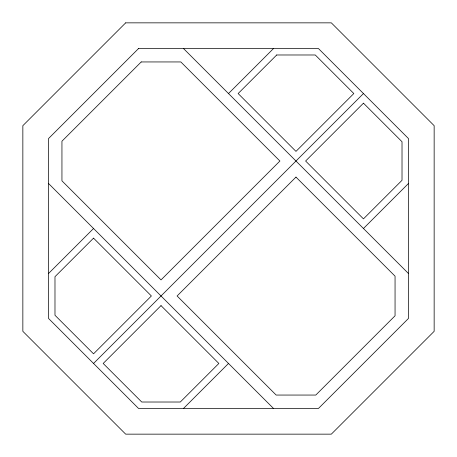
<?xml version="1.0" encoding="UTF-8"?>
<svg xmlns="http://www.w3.org/2000/svg" width="457" height="457" viewBox="0 0 457 457"><rect width="100%" height="100%" fill="white"/><g stroke="black" fill="none" stroke-linecap="round" stroke-linejoin="round"><path stroke-width="0.69" d="M141.207 61.946L61.946 141.207L61.946 180.835L161.018 279.913L279.913 161.018L180.835 61.946L141.207 61.946M48.556 273.486L93.542 228.5M228.5 93.542L273.486 48.556M93.542 363.458L363.458 93.542M183.514 408.444L228.5 363.458M363.458 228.5L408.444 183.514M183.514 48.556L408.444 273.486M48.556 183.514L273.486 408.444M125.675 22.85L22.85 125.675L22.85 331.325L125.675 434.15L331.325 434.15L434.15 331.325L434.15 125.675L331.325 22.85L125.675 22.85M138.528 48.556L48.556 138.528L48.556 318.472L138.528 408.444L318.472 408.444L408.444 318.472L408.444 138.528L318.472 48.556L138.528 48.556M93.542 238.137L54.983 276.696L54.983 315.261L93.542 353.821L151.381 295.976L93.542 238.143M276.696 54.983L238.137 93.542L295.976 151.381L353.821 93.542L315.261 54.983L276.696 54.983M161.018 305.619L103.179 363.458L141.739 402.017L180.304 402.017L218.857 363.458L161.018 305.619M363.458 103.179L305.619 161.024L363.458 218.863L402.017 180.304L402.017 141.739L363.458 103.179M295.976 177.088L177.088 295.982L276.165 395.054L315.793 395.054L395.054 315.793L395.054 276.165L295.976 177.088"/></g></svg>
